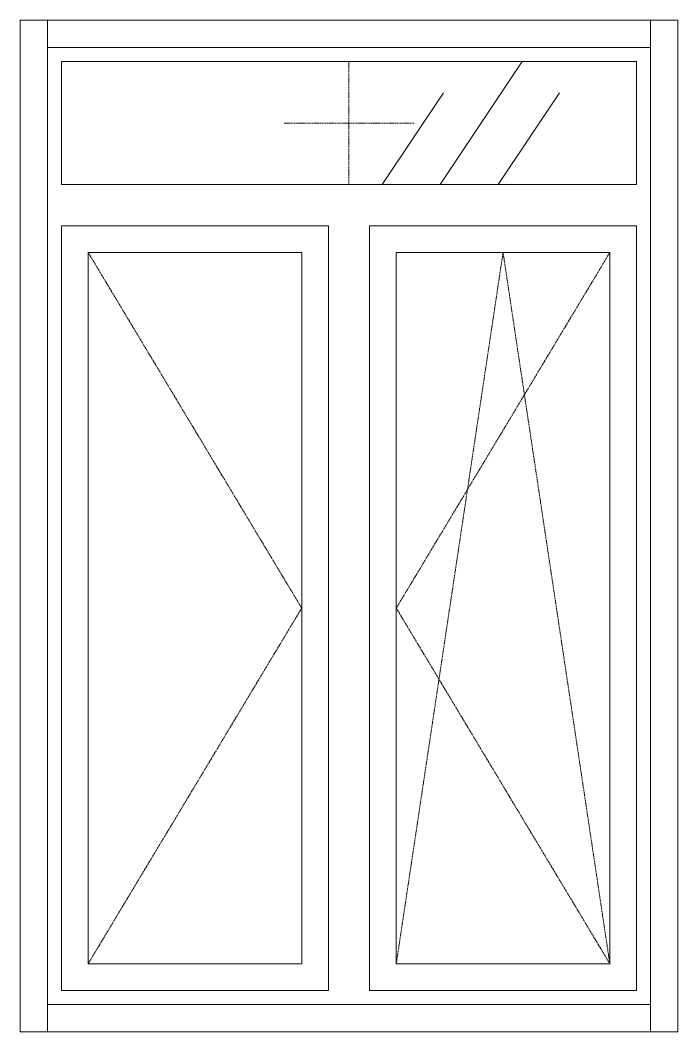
# Model space of a CAD drawing. Header units: millimetres. Extents: x -515342 to 330399, y -224905 to 507333.
# Drawn here: x 221888 to 223098, y -50369 to -48509 of the extents above; entities that cross this region are included whole.
import ezdxf

# ---------------------------------------------------------------- set-up
doc = ezdxf.new("R2010")
doc.units = ezdxf.units.MM
doc.linetypes.add('ASVP_Штриховая_ш2 п1', pattern=[3, 2, -1])
doc.layers.get('0').update_dxf_attribs({"lineweight": 0})
for name, color, linetype, lineweight in [('Витраж', 7, 'Continuous', 0), ('Окна', 7, 'Continuous', 0), ('Окна открывание', 7, 'Continuous', 0)]:
    doc.layers.add(name, color=color, linetype=linetype, lineweight=lineweight)
pattern_1 = [(236.31, (7704.1, 1244.6), (-1777.996, -3556), [641.07, -5769.6]), (236.31, (7739.7, 1137.9), (-1777.996, -3556), [384.64, -6026.03]), (236.31, (7526.3, 1137.9), (-1777.996, -3556), [384.64, -6026.03])]

# ---------------------------------------------------------------- blocks, each defined once
blk = doc.blocks.new('Окно_ПВХ_2Створки_1Фрамуга-верх - АР_Окно_ОП_1820_h_х11700_2ст1фр-в-V137-Фасад А_-Д')
at = {"layer": 'Окна'}
h = blk.add_hatch(dxfattribs=at)
h.set_pattern_fill('FP_50', color=256, style=0, pattern_type=2)
h.set_pattern_definition(pattern_1)
h.paths.add_polyline_path([(2472.4, 885), (2472.4, 2193), (2079.4, 2193), (2079.4, 885), (2460.5, 885)])
at = {"layer": 'Окна открывание'}
h = blk.add_hatch(dxfattribs=at)
h.set_pattern_fill('FP_50', color=256, style=0, pattern_type=2)
h.set_pattern_definition(pattern_1)
h.paths.add_polyline_path([(2945.3, 2318), (3088.4, 2318), (3088.4, 2544), (2030.4, 2544), (2030.4, 2318), (2816, 2318)])
at = {"layer": 'Окна'}
for p, q in [((3088.4, 2544), (2030.4, 2544)), ((2030.4, 2544), (2030.4, 2318)), ((3088.4, 2318), (3088.4, 2544)), ((3088.4, 2318), (2030.4, 2318)), ((2521.4, 2242), (2030.4, 2242)), ((2030.4, 2242), (2030.4, 836)), ((2521.4, 836), (2521.4, 2242)), ((3088.4, 2242), (2597.4, 2242)), ((2597.4, 836), (2597.4, 2242)), ((3088.4, 836), (3088.4, 2242)), ((2079.4, 2193), (2079.4, 885)), ((2472.4, 2193), (2079.4, 2193)), ((2472.4, 2193), (2472.4, 885)), ((2646.4, 2193), (2646.4, 885)), ((3039.4, 2193), (2646.4, 2193)), ((3039.4, 2193), (3039.4, 885)), ((2079.4, 885), (2472.4, 885)), ((2646.4, 885), (3039.4, 885)), ((2030.4, 836), (2521.4, 836)), ((2597.4, 836), (3088.4, 836))]:
    blk.add_line(p, q, dxfattribs=at)
at = {"layer": 'Окна открывание', "linetype": 'ASVP_Штриховая_ш2 п1'}
for p, q in [((2559.4, 2318), (2559.4, 2544)), ((2679.4, 2431), (2439.4, 2431)), ((2079.4, 2193), (2472.4, 1539)), ((2842.9, 2193), (2646.4, 885)), ((3039.4, 2193), (2646.4, 1539)), ((3039.4, 885), (2842.9, 2193)), ((2472.4, 1539), (2079.4, 885)), ((2646.4, 1539), (3039.4, 885))]:
    blk.add_line(p, q, dxfattribs=at)
blk = doc.blocks.new('Прямоугольный импост - АР_Откос_Металлический_50х330 Белый Правый-9899491-Фасад А_-Д')
at = {"layer": 'Витраж'}
for p, q in [((10080.8, 2570), (10080.8, 2620)), ((10080.8, 2620), (11190.8, 2620)), ((11190.8, 2620), (11190.8, 2570)), ((10080.8, 2570), (11190.8, 2570))]:
    blk.add_line(p, q, dxfattribs=at)
blk = doc.blocks.new('Прямоугольный импост - АР_Откос_Металлический_50х330 Белый Левый-9898759-Фасад А_-Д')
at = {"layer": 'Витраж'}
for p, q in [((10080.8, 760), (10080.8, 810)), ((11190.8, 810), (10080.8, 810)), ((11190.8, 810), (11190.8, 760)), ((11190.8, 760), (10080.8, 760))]:
    blk.add_line(p, q, dxfattribs=at)
blk = doc.blocks.new('Прямоугольный импост - АР_Откос_Металлический_50х330 Белый Правый-9899492-Фасад А_-Д')
at = {"layer": 'Витраж'}
for p, q in [((11190.8, 2620), (11240.8, 2620)), ((11190.8, 2620), (11190.8, 760)), ((11240.8, 2620), (11240.8, 760)), ((11240.8, 760), (11190.8, 760))]:
    blk.add_line(p, q, dxfattribs=at)
blk = doc.blocks.new('Прямоугольный импост - АР_Откос_Металлический_50х330 Белый Левый-9898760-Фасад А_-Д')
at = {"layer": 'Витраж'}
for p, q in [((10030.8, 2620), (10080.8, 2620)), ((10030.8, 760), (10030.8, 2620)), ((10080.8, 760), (10080.8, 2620)), ((10080.8, 760), (10030.8, 760))]:
    blk.add_line(p, q, dxfattribs=at)
blk = doc.blocks.new('СД_Люблино_Фасады_rvt-2-Фасад А_-Д')
at = {"layer": 'Витраж', "lineweight": 9}
for name in ['Прямоугольный импост - АР_Откос_Металлический_50х330 Белый Левый-9898760-Фасад А_-Д', 'Прямоугольный импост - АР_Откос_Металлический_50х330 Белый Правый-9899491-Фасад А_-Д', 'Прямоугольный импост - АР_Откос_Металлический_50х330 Белый Правый-9899492-Фасад А_-Д', 'Прямоугольный импост - АР_Откос_Металлический_50х330 Белый Левый-9898759-Фасад А_-Д']:
    blk.add_blockref(name, (-8076.4, 0), dxfattribs=at)
at = {"layer": 'Окна', "lineweight": 9}
blk.add_blockref('Окно_ПВХ_2Створки_1Фрамуга-верх - АР_Окно_ОП_1820_h_х11700_2ст1фр-в-V137-Фасад А_-Д', (0, 0), dxfattribs=at)

msp = doc.modelspace()

# ---------------------------------------------------------------- block references
msp.add_blockref('СД_Люблино_Фасады_rvt-2-Фасад А_-Д', (219933.6471, -51129.182))

doc.saveas('drawing.dxf')
